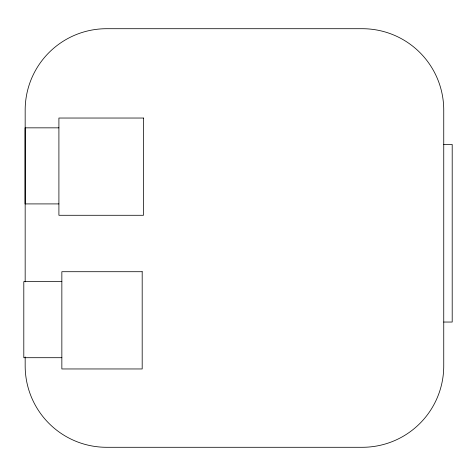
<?xml version="1.0" encoding="UTF-8"?>
<svg xmlns="http://www.w3.org/2000/svg" width="476" height="476" viewBox="0 0 476 476"><rect width="100%" height="100%" fill="white"/><g stroke="black" fill="none" stroke-linecap="round" stroke-linejoin="round"><path stroke-width="0.71" d="M58.905 127.842L25.079 127.842L25.079 203.912L58.905 203.912M443.745 144.466L452.2 144.466L452.2 322.044L443.745 322.044M61.85 281.631L23.8 281.631L23.8 357.702L61.85 357.702M25.168 281.863L25.168 110.134A81.42 81.42 0 0 1 106.588 28.709L362.319 28.709A81.42 81.42 0 0 1 443.745 110.134L443.745 365.865A81.42 81.42 0 0 1 362.319 447.291L106.588 447.291A81.42 81.42 0 0 1 25.168 365.865L25.168 356.946M143.466 118.036L58.905 118.036L58.905 215.283L143.466 215.283L143.466 118.036M142.187 271.713L61.85 271.713L61.85 368.959L142.187 368.959L142.187 271.713"/></g></svg>
